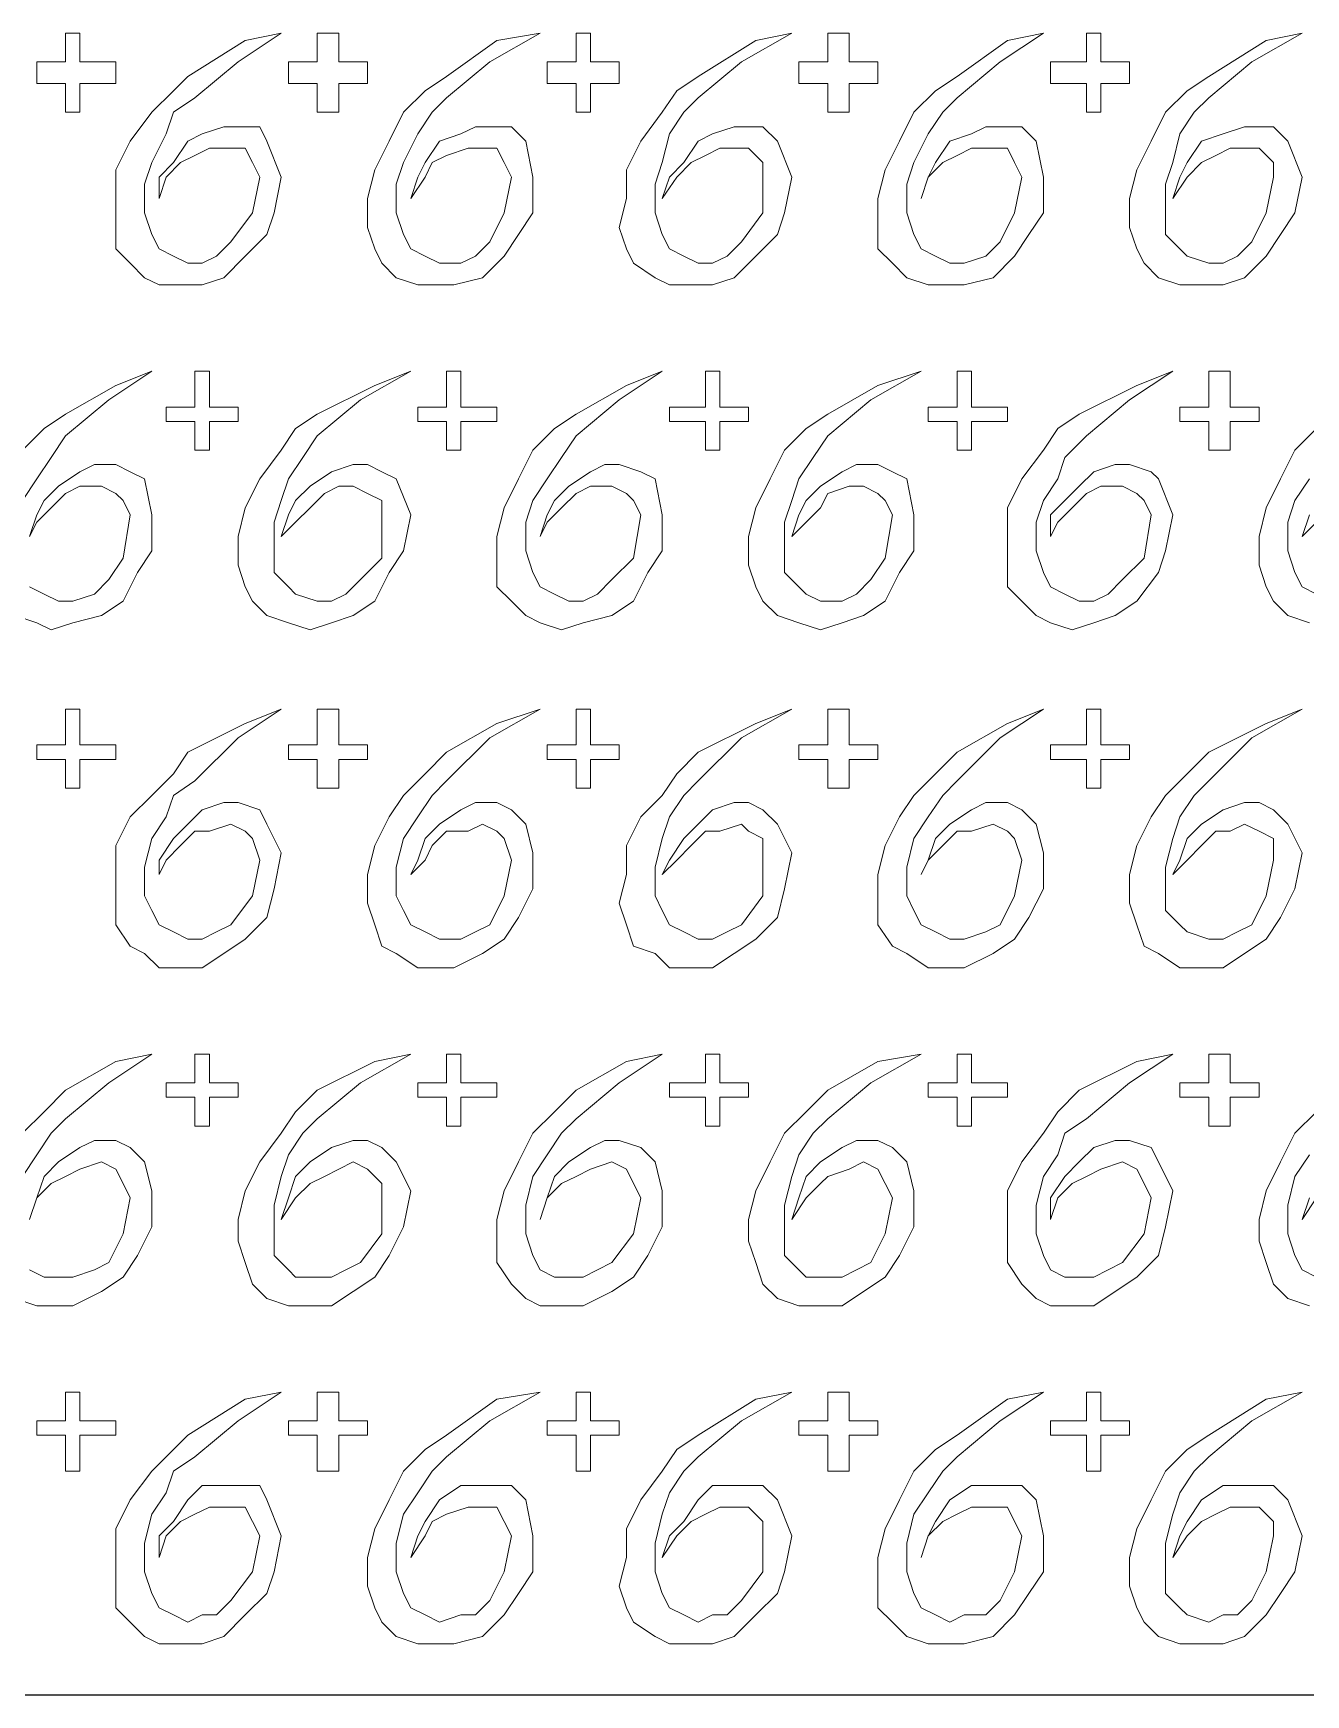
# Model space of a CAD drawing. Extents: x -66030 to 95157, y -13132 to 45879.
# Drawn here: x -7953 to -7262, y 24423 to 25325 of the extents above; entities that cross this region are included whole.
import ezdxf

# ---------------------------------------------------------------- set-up
doc = ezdxf.new("R2010")
doc.units = 0
doc.header["$LTSCALE"] = 100
doc.header["$MEASUREMENT"] = 0
doc.layers.get('0').update_dxf_attribs({"linetype": 'CONTINUOUS'})
doc.layers.add('3', color=11, linetype='CONTINUOUS')

msp = doc.modelspace()

# ---------------------------------------------------------------- linework, layer by layer
at = {"lineweight": 0}
for points in [[(-7951.19, 25309.63), (-7943.38, 25309.63), (-7935.56, 25309.63), (-7935.56, 25317.44), (-7935.56, 25325.26), (-7931.66, 25325.26), (-7927.75, 25325.26), (-7927.75, 25317.44), (-7927.75, 25309.63), (-7919.94, 25309.63), (-7908.22, 25309.63), (-7908.22, 25305.73), (-7908.22, 25297.91), (-7919.94, 25297.91), (-7927.75, 25297.91), (-7927.75, 25290.1), (-7927.75, 25282.29), (-7931.66, 25282.29), (-7935.56, 25282.29), (-7935.56, 25290.1), (-7935.56, 25297.91), (-7943.38, 25297.91), (-7951.19, 25297.91), (-7951.19, 25305.73), (-7951.19, 25309.63)], [(-7884.79, 25235.42), (-7880.88, 25247.14), (-7873.07, 25254.95), (-7865.26, 25258.85), (-7857.45, 25262.76), (-7845.73, 25262.76), (-7837.92, 25262.76), (-7834.01, 25254.95), (-7830.1, 25247.14), (-7834.01, 25227.61), (-7845.73, 25211.98), (-7853.54, 25204.17), (-7861.35, 25200.26), (-7869.16, 25200.26), (-7876.98, 25204.17), (-7884.79, 25208.08), (-7888.69, 25215.89), (-7892.6, 25227.61), (-7892.6, 25243.23), (-7888.69, 25254.95), (-7880.88, 25270.57), (-7876.98, 25282.29), (-7865.26, 25290.1), (-7841.82, 25309.63), (-7818.39, 25325.26), (-7837.92, 25321.35), (-7869.16, 25301.82), (-7876.98, 25294.01), (-7888.69, 25282.29), (-7900.41, 25266.67), (-7908.22, 25251.04), (-7908.22, 25235.42), (-7908.22, 25219.79), (-7908.22, 25208.08), (-7900.41, 25200.26), (-7892.6, 25192.45), (-7884.79, 25188.55), (-7873.07, 25188.55), (-7861.35, 25188.55), (-7849.63, 25192.45), (-7837.92, 25204.17), (-7826.2, 25215.89), (-7822.29, 25227.61), (-7818.39, 25247.14), (-7826.2, 25266.67), (-7830.1, 25274.48), (-7841.82, 25274.48), (-7849.63, 25274.48), (-7861.35, 25270.57), (-7869.16, 25266.67), (-7876.98, 25254.95), (-7884.79, 25247.14), (-7884.79, 25235.42)], [(-7814.48, 25309.63), (-7806.67, 25309.63), (-7798.86, 25309.63), (-7798.86, 25317.44), (-7798.86, 25325.26), (-7791.04, 25325.26), (-7787.14, 25325.26), (-7787.14, 25317.44), (-7787.14, 25309.63), (-7779.33, 25309.63), (-7771.51, 25309.63), (-7771.51, 25305.73), (-7771.51, 25297.91), (-7779.33, 25297.91), (-7787.14, 25297.91), (-7787.14, 25290.1), (-7787.14, 25282.29), (-7791.04, 25282.29), (-7798.86, 25282.29), (-7798.86, 25290.1), (-7798.86, 25297.91), (-7806.67, 25297.91), (-7814.48, 25297.91), (-7814.48, 25305.73), (-7814.48, 25309.63)], [(-7748.08, 25235.42), (-7740.27, 25247.14), (-7736.36, 25254.95), (-7728.55, 25258.85), (-7716.83, 25262.76), (-7709.02, 25262.76), (-7701.21, 25262.76), (-7697.3, 25254.95), (-7693.39, 25247.14), (-7697.3, 25227.61), (-7705.11, 25211.98), (-7712.92, 25204.17), (-7720.74, 25200.26), (-7732.45, 25200.26), (-7740.27, 25204.17), (-7748.08, 25208.08), (-7751.98, 25215.89), (-7755.89, 25227.61), (-7755.89, 25243.23), (-7751.98, 25254.95), (-7744.17, 25270.57), (-7736.36, 25282.29), (-7728.55, 25290.1), (-7705.11, 25309.63), (-7677.77, 25325.26), (-7701.21, 25321.35), (-7728.55, 25301.82), (-7740.27, 25294.01), (-7751.98, 25282.29), (-7759.8, 25266.67), (-7767.61, 25251.04), (-7771.51, 25235.42), (-7771.51, 25219.79), (-7767.61, 25208.08), (-7763.7, 25200.26), (-7755.89, 25192.45), (-7744.17, 25188.55), (-7736.36, 25188.55), (-7724.64, 25188.55), (-7709.02, 25192.45), (-7697.3, 25204.17), (-7689.49, 25215.89), (-7681.68, 25227.61), (-7681.68, 25247.14), (-7685.58, 25266.67), (-7693.39, 25274.48), (-7701.21, 25274.48), (-7712.92, 25274.48), (-7720.74, 25270.57), (-7732.45, 25266.67), (-7740.27, 25254.95), (-7744.17, 25247.14), (-7748.08, 25235.42)], [(-7673.86, 25309.63), (-7666.05, 25309.63), (-7658.24, 25309.63), (-7658.24, 25317.44), (-7658.24, 25325.26), (-7654.34, 25325.26), (-7650.43, 25325.26), (-7650.43, 25317.44), (-7650.43, 25309.63), (-7642.62, 25309.63), (-7634.81, 25309.63), (-7634.81, 25305.73), (-7634.81, 25297.91), (-7642.62, 25297.91), (-7650.43, 25297.91), (-7650.43, 25290.1), (-7650.43, 25282.29), (-7654.34, 25282.29), (-7658.24, 25282.29), (-7658.24, 25290.1), (-7658.24, 25297.91), (-7666.05, 25297.91), (-7673.86, 25297.91), (-7673.86, 25305.73), (-7673.86, 25309.63)], [(-7611.37, 25235.42), (-7603.56, 25247.14), (-7595.75, 25254.95), (-7587.93, 25258.85), (-7580.12, 25262.76), (-7568.4, 25262.76), (-7564.5, 25262.76), (-7556.69, 25254.95), (-7556.69, 25247.14), (-7556.69, 25227.61), (-7568.4, 25211.98), (-7576.22, 25204.17), (-7584.03, 25200.26), (-7591.84, 25200.26), (-7599.65, 25204.17), (-7607.46, 25208.08), (-7611.37, 25215.89), (-7615.28, 25227.61), (-7615.28, 25243.23), (-7611.37, 25254.95), (-7607.46, 25270.57), (-7599.65, 25282.29), (-7591.84, 25290.1), (-7568.4, 25309.63), (-7541.06, 25325.26), (-7560.59, 25321.35), (-7591.84, 25301.82), (-7603.56, 25294.01), (-7611.37, 25282.29), (-7623.09, 25266.67), (-7630.9, 25251.04), (-7630.9, 25235.42), (-7634.81, 25219.79), (-7630.9, 25208.08), (-7626.99, 25200.26), (-7615.28, 25192.45), (-7607.46, 25188.55), (-7595.75, 25188.55), (-7584.03, 25188.55), (-7572.31, 25192.45), (-7560.59, 25204.17), (-7548.87, 25215.89), (-7544.97, 25227.61), (-7541.06, 25247.14), (-7548.87, 25266.67), (-7556.69, 25274.48), (-7564.5, 25274.48), (-7572.31, 25274.48), (-7584.03, 25270.57), (-7591.84, 25266.67), (-7599.65, 25254.95), (-7607.46, 25247.14), (-7611.37, 25235.42)], [(-7537.16, 25309.63), (-7529.34, 25309.63), (-7521.53, 25309.63), (-7521.53, 25317.44), (-7521.53, 25325.26), (-7517.63, 25325.26), (-7509.81, 25325.26), (-7509.81, 25317.44), (-7509.81, 25309.63), (-7502, 25309.63), (-7494.19, 25309.63), (-7494.19, 25305.73), (-7494.19, 25297.91), (-7502, 25297.91), (-7509.81, 25297.91), (-7509.81, 25290.1), (-7509.81, 25282.29), (-7517.63, 25282.29), (-7521.53, 25282.29), (-7521.53, 25290.1), (-7521.53, 25297.91), (-7529.34, 25297.91), (-7537.16, 25297.91), (-7537.16, 25305.73), (-7537.16, 25309.63)], [(-7470.75, 25235.42), (-7466.85, 25247.14), (-7459.04, 25254.95), (-7451.22, 25258.85), (-7443.41, 25262.76), (-7431.69, 25262.76), (-7423.88, 25262.76), (-7419.98, 25254.95), (-7416.07, 25247.14), (-7419.98, 25227.61), (-7427.79, 25211.98), (-7435.6, 25204.17), (-7447.32, 25200.26), (-7455.13, 25200.26), (-7462.94, 25204.17), (-7470.75, 25208.08), (-7474.66, 25215.89), (-7478.57, 25227.61), (-7478.57, 25243.23), (-7474.66, 25254.95), (-7466.85, 25270.57), (-7459.04, 25282.29), (-7451.22, 25290.1), (-7427.79, 25309.63), (-7404.35, 25325.26), (-7423.88, 25321.35), (-7451.22, 25301.82), (-7462.94, 25294.01), (-7474.66, 25282.29), (-7482.47, 25266.67), (-7490.28, 25251.04), (-7494.19, 25235.42), (-7494.19, 25219.79), (-7494.19, 25208.08), (-7486.38, 25200.26), (-7478.57, 25192.45), (-7466.85, 25188.55), (-7459.04, 25188.55), (-7447.32, 25188.55), (-7431.69, 25192.45), (-7419.98, 25204.17), (-7412.17, 25215.89), (-7404.35, 25227.61), (-7404.35, 25247.14), (-7408.26, 25266.67), (-7416.07, 25274.48), (-7423.88, 25274.48), (-7435.6, 25274.48), (-7443.41, 25270.57), (-7455.13, 25266.67), (-7462.94, 25254.95), (-7466.85, 25247.14), (-7470.75, 25235.42)], [(-7400.45, 25309.63), (-7388.73, 25309.63), (-7380.92, 25309.63), (-7380.92, 25317.44), (-7380.92, 25325.26), (-7377.01, 25325.26), (-7373.11, 25325.26), (-7373.11, 25317.44), (-7373.11, 25309.63), (-7365.29, 25309.63), (-7357.48, 25309.63), (-7357.48, 25305.73), (-7357.48, 25297.91), (-7365.29, 25297.91), (-7373.11, 25297.91), (-7373.11, 25290.1), (-7373.11, 25282.29), (-7377.01, 25282.29), (-7380.92, 25282.29), (-7380.92, 25290.1), (-7380.92, 25297.91), (-7388.73, 25297.91), (-7400.45, 25297.91), (-7400.45, 25305.73), (-7400.45, 25309.63)], [(-7334.05, 25235.42), (-7326.23, 25247.14), (-7318.42, 25254.95), (-7310.61, 25258.85), (-7302.8, 25262.76), (-7294.99, 25262.76), (-7287.17, 25262.76), (-7279.36, 25254.95), (-7279.36, 25247.14), (-7283.27, 25227.61), (-7291.08, 25211.98), (-7298.89, 25204.17), (-7306.7, 25200.26), (-7314.52, 25200.26), (-7326.23, 25204.17), (-7330.14, 25208.08), (-7337.95, 25215.89), (-7337.95, 25227.61), (-7337.95, 25243.23), (-7334.05, 25254.95), (-7330.14, 25270.57), (-7322.33, 25282.29), (-7314.52, 25290.1), (-7291.08, 25309.63), (-7263.74, 25325.26), (-7283.27, 25321.35), (-7314.52, 25301.82), (-7326.23, 25294.01), (-7337.95, 25282.29), (-7345.76, 25266.67), (-7353.58, 25251.04), (-7357.48, 25235.42), (-7357.48, 25219.79), (-7353.58, 25208.08), (-7349.67, 25200.26), (-7341.86, 25192.45), (-7330.14, 25188.55), (-7318.42, 25188.55), (-7306.7, 25188.55), (-7294.99, 25192.45), (-7283.27, 25204.17), (-7275.46, 25215.89), (-7267.64, 25227.61), (-7263.74, 25247.14), (-7271.55, 25266.67), (-7279.36, 25274.48), (-7287.17, 25274.48), (-7294.99, 25274.48), (-7306.7, 25270.57), (-7318.42, 25266.67), (-7326.23, 25254.95), (-7330.14, 25247.14), (-7334.05, 25235.42)], [(-7880.88, 25122.15), (-7873.07, 25122.15), (-7865.26, 25122.15), (-7865.26, 25133.86), (-7865.26, 25141.68), (-7861.35, 25141.68), (-7857.45, 25141.68), (-7857.45, 25133.86), (-7857.45, 25122.15), (-7849.63, 25122.15), (-7841.82, 25122.15), (-7841.82, 25118.24), (-7841.82, 25114.33), (-7849.63, 25114.33), (-7857.45, 25114.33), (-7857.45, 25106.52), (-7857.45, 25098.71), (-7861.35, 25098.71), (-7865.26, 25098.71), (-7865.26, 25106.52), (-7865.26, 25114.33), (-7873.07, 25114.33), (-7880.88, 25114.33), (-7880.88, 25118.24), (-7880.88, 25122.15)], [(-7818.39, 25051.84), (-7810.57, 25059.65), (-7802.76, 25067.46), (-7794.95, 25075.27), (-7787.14, 25079.18), (-7779.33, 25079.18), (-7771.51, 25075.27), (-7763.7, 25071.37), (-7763.7, 25063.56), (-7763.7, 25040.12), (-7775.42, 25028.4), (-7783.23, 25020.59), (-7791.04, 25016.68), (-7798.86, 25016.68), (-7810.57, 25020.59), (-7814.48, 25024.5), (-7822.29, 25032.31), (-7822.29, 25044.03), (-7822.29, 25059.65), (-7818.39, 25071.37), (-7814.48, 25083.09), (-7806.67, 25094.8), (-7798.86, 25106.52), (-7775.42, 25126.05), (-7748.08, 25141.68), (-7767.61, 25133.86), (-7798.86, 25118.24), (-7810.57, 25110.43), (-7818.39, 25098.71), (-7830.1, 25083.09), (-7837.92, 25067.46), (-7841.82, 25051.84), (-7841.82, 25036.21), (-7837.92, 25024.5), (-7834.01, 25016.68), (-7826.2, 25008.87), (-7814.48, 25004.97), (-7802.76, 25001.06), (-7791.04, 25004.97), (-7779.33, 25008.87), (-7767.61, 25016.68), (-7759.8, 25032.31), (-7751.98, 25044.03), (-7748.08, 25063.56), (-7755.89, 25083.09), (-7763.7, 25086.99), (-7771.51, 25090.9), (-7779.33, 25090.9), (-7791.04, 25086.99), (-7802.76, 25079.18), (-7810.57, 25071.37), (-7814.48, 25063.56), (-7818.39, 25051.84)], [(-7744.17, 25122.15), (-7736.36, 25122.15), (-7728.55, 25122.15), (-7728.55, 25133.86), (-7728.55, 25141.68), (-7724.64, 25141.68), (-7720.74, 25141.68), (-7720.74, 25133.86), (-7720.74, 25122.15), (-7709.02, 25122.15), (-7701.21, 25122.15), (-7701.21, 25118.24), (-7701.21, 25114.33), (-7709.02, 25114.33), (-7720.74, 25114.33), (-7720.74, 25106.52), (-7720.74, 25098.71), (-7724.64, 25098.71), (-7728.55, 25098.71), (-7728.55, 25106.52), (-7728.55, 25114.33), (-7736.36, 25114.33), (-7744.17, 25114.33), (-7744.17, 25118.24), (-7744.17, 25122.15)], [(-7677.77, 25051.84), (-7673.86, 25059.65), (-7666.05, 25067.46), (-7658.24, 25075.27), (-7650.43, 25079.18), (-7638.71, 25079.18), (-7630.9, 25075.27), (-7626.99, 25071.37), (-7623.09, 25063.56), (-7626.99, 25040.12), (-7638.71, 25028.4), (-7646.52, 25020.59), (-7654.34, 25016.68), (-7662.15, 25016.68), (-7669.96, 25020.59), (-7677.77, 25024.5), (-7681.68, 25032.31), (-7685.58, 25044.03), (-7685.58, 25059.65), (-7681.68, 25071.37), (-7673.86, 25083.09), (-7666.05, 25094.8), (-7658.24, 25106.52), (-7634.81, 25126.05), (-7611.37, 25141.68), (-7630.9, 25133.86), (-7658.24, 25118.24), (-7669.96, 25110.43), (-7681.68, 25098.71), (-7689.49, 25083.09), (-7697.3, 25067.46), (-7701.21, 25051.84), (-7701.21, 25036.21), (-7701.21, 25024.5), (-7693.39, 25016.68), (-7685.58, 25008.87), (-7677.77, 25004.97), (-7666.05, 25001.06), (-7654.34, 25004.97), (-7638.71, 25008.87), (-7626.99, 25016.68), (-7619.18, 25032.31), (-7611.37, 25044.03), (-7611.37, 25063.56), (-7615.28, 25083.09), (-7623.09, 25086.99), (-7634.81, 25090.9), (-7642.62, 25090.9), (-7650.43, 25086.99), (-7662.15, 25079.18), (-7669.96, 25071.37), (-7673.86, 25063.56), (-7677.77, 25051.84)], [(-7607.46, 25122.15), (-7599.65, 25122.15), (-7587.93, 25122.15), (-7587.93, 25133.86), (-7587.93, 25141.68), (-7584.03, 25141.68), (-7580.12, 25141.68), (-7580.12, 25133.86), (-7580.12, 25122.15), (-7572.31, 25122.15), (-7564.5, 25122.15), (-7564.5, 25118.24), (-7564.5, 25114.33), (-7572.31, 25114.33), (-7580.12, 25114.33), (-7580.12, 25106.52), (-7580.12, 25098.71), (-7584.03, 25098.71), (-7587.93, 25098.71), (-7587.93, 25106.52), (-7587.93, 25114.33), (-7599.65, 25114.33), (-7607.46, 25114.33), (-7607.46, 25118.24), (-7607.46, 25122.15)], [(-7541.06, 25051.84), (-7533.25, 25059.65), (-7525.44, 25067.46), (-7521.53, 25075.27), (-7509.81, 25079.18), (-7502, 25079.18), (-7494.19, 25075.27), (-7490.28, 25071.37), (-7486.38, 25063.56), (-7490.28, 25040.12), (-7498.1, 25028.4), (-7505.91, 25020.59), (-7513.72, 25016.68), (-7525.44, 25016.68), (-7533.25, 25020.59), (-7537.16, 25024.5), (-7544.97, 25032.31), (-7544.97, 25044.03), (-7544.97, 25059.65), (-7541.06, 25071.37), (-7537.16, 25083.09), (-7529.34, 25094.8), (-7521.53, 25106.52), (-7498.1, 25126.05), (-7470.75, 25141.68), (-7494.19, 25133.86), (-7521.53, 25118.24), (-7533.25, 25110.43), (-7544.97, 25098.71), (-7552.78, 25083.09), (-7560.59, 25067.46), (-7564.5, 25051.84), (-7564.5, 25036.21), (-7560.59, 25024.5), (-7556.69, 25016.68), (-7548.87, 25008.87), (-7537.16, 25004.97), (-7525.44, 25001.06), (-7513.72, 25004.97), (-7502, 25008.87), (-7490.28, 25016.68), (-7482.47, 25032.31), (-7474.66, 25044.03), (-7474.66, 25063.56), (-7478.57, 25083.09), (-7486.38, 25086.99), (-7494.19, 25090.9), (-7505.91, 25090.9), (-7513.72, 25086.99), (-7525.44, 25079.18), (-7533.25, 25071.37), (-7537.16, 25063.56), (-7541.06, 25051.84)], [(-7466.85, 25122.15), (-7459.04, 25122.15), (-7451.22, 25122.15), (-7451.22, 25133.86), (-7451.22, 25141.68), (-7447.32, 25141.68), (-7443.41, 25141.68), (-7443.41, 25133.86), (-7443.41, 25122.15), (-7435.6, 25122.15), (-7423.88, 25122.15), (-7423.88, 25118.24), (-7423.88, 25114.33), (-7435.6, 25114.33), (-7443.41, 25114.33), (-7443.41, 25106.52), (-7443.41, 25098.71), (-7447.32, 25098.71), (-7451.22, 25098.71), (-7451.22, 25106.52), (-7451.22, 25114.33), (-7459.04, 25114.33), (-7466.85, 25114.33), (-7466.85, 25118.24), (-7466.85, 25122.15)], [(-7400.45, 25051.84), (-7396.54, 25059.65), (-7388.73, 25067.46), (-7380.92, 25075.27), (-7373.11, 25079.18), (-7361.39, 25079.18), (-7353.58, 25075.27), (-7349.67, 25071.37), (-7345.76, 25063.56), (-7349.67, 25040.12), (-7361.39, 25028.4), (-7369.2, 25020.59), (-7377.01, 25016.68), (-7384.82, 25016.68), (-7392.64, 25020.59), (-7400.45, 25024.5), (-7404.35, 25032.31), (-7408.26, 25044.03), (-7408.26, 25059.65), (-7404.35, 25071.37), (-7396.54, 25083.09), (-7392.64, 25094.8), (-7380.92, 25106.52), (-7357.48, 25126.05), (-7334.05, 25141.68), (-7353.58, 25133.86), (-7384.82, 25118.24), (-7396.54, 25110.43), (-7404.35, 25098.71), (-7416.07, 25083.09), (-7423.88, 25067.46), (-7423.88, 25051.84), (-7423.88, 25036.21), (-7423.88, 25024.5), (-7416.07, 25016.68), (-7408.26, 25008.87), (-7400.45, 25004.97), (-7388.73, 25001.06), (-7377.01, 25004.97), (-7365.29, 25008.87), (-7353.58, 25016.68), (-7341.86, 25032.31), (-7337.95, 25044.03), (-7334.05, 25063.56), (-7341.86, 25083.09), (-7345.76, 25086.99), (-7357.48, 25090.9), (-7365.29, 25090.9), (-7377.01, 25086.99), (-7384.82, 25079.18), (-7392.64, 25071.37), (-7400.45, 25063.56), (-7400.45, 25051.84)], [(-7330.14, 25122.15), (-7322.33, 25122.15), (-7314.52, 25122.15), (-7314.52, 25133.86), (-7314.52, 25141.68), (-7306.7, 25141.68), (-7302.8, 25141.68), (-7302.8, 25133.86), (-7302.8, 25122.15), (-7294.99, 25122.15), (-7287.17, 25122.15), (-7287.17, 25118.24), (-7287.17, 25114.33), (-7294.99, 25114.33), (-7302.8, 25114.33), (-7302.8, 25106.52), (-7302.8, 25098.71), (-7306.7, 25098.71), (-7314.52, 25098.71), (-7314.52, 25106.52), (-7314.52, 25114.33), (-7322.33, 25114.33), (-7330.14, 25114.33), (-7330.14, 25118.24), (-7330.14, 25122.15)], [(-7951.19, 24938.57), (-7943.38, 24938.57), (-7935.56, 24938.57), (-7935.56, 24946.38), (-7935.56, 24958.09), (-7931.66, 24958.09), (-7927.75, 24958.09), (-7927.75, 24946.38), (-7927.75, 24938.57), (-7919.94, 24938.57), (-7908.22, 24938.57), (-7908.22, 24934.66), (-7908.22, 24930.75), (-7919.94, 24930.75), (-7927.75, 24930.75), (-7927.75, 24922.94), (-7927.75, 24915.13), (-7931.66, 24915.13), (-7935.56, 24915.13), (-7935.56, 24922.94), (-7935.56, 24930.75), (-7943.38, 24930.75), (-7951.19, 24930.75), (-7951.19, 24934.66), (-7951.19, 24938.57)], [(-7884.79, 24868.26), (-7880.88, 24876.07), (-7873.07, 24883.88), (-7865.26, 24891.69), (-7857.45, 24891.69), (-7845.73, 24895.6), (-7837.92, 24891.69), (-7834.01, 24887.79), (-7830.1, 24876.07), (-7834.01, 24856.54), (-7845.73, 24840.92), (-7853.54, 24837.01), (-7861.35, 24833.1), (-7869.16, 24833.1), (-7876.98, 24837.01), (-7884.79, 24840.92), (-7888.69, 24848.73), (-7892.6, 24856.54), (-7892.6, 24872.16), (-7888.69, 24887.79), (-7880.88, 24899.51), (-7876.98, 24911.22), (-7865.26, 24919.04), (-7841.82, 24942.47), (-7818.39, 24958.09), (-7837.92, 24950.28), (-7869.16, 24934.66), (-7876.98, 24922.94), (-7888.69, 24911.22), (-7900.41, 24899.51), (-7908.22, 24883.88), (-7908.22, 24868.26), (-7908.22, 24852.63), (-7908.22, 24840.92), (-7900.41, 24829.2), (-7892.6, 24825.29), (-7884.79, 24817.48), (-7873.07, 24817.48), (-7861.35, 24817.48), (-7849.63, 24825.29), (-7837.92, 24833.1), (-7826.2, 24844.82), (-7822.29, 24860.45), (-7818.39, 24879.98), (-7826.2, 24895.6), (-7830.1, 24903.41), (-7841.82, 24907.32), (-7849.63, 24907.32), (-7861.35, 24903.41), (-7869.16, 24895.6), (-7876.98, 24887.79), (-7884.79, 24876.07), (-7884.79, 24868.26)], [(-7814.48, 24938.57), (-7806.67, 24938.57), (-7798.86, 24938.57), (-7798.86, 24946.38), (-7798.86, 24958.09), (-7791.04, 24958.09), (-7787.14, 24958.09), (-7787.14, 24946.38), (-7787.14, 24938.57), (-7779.33, 24938.57), (-7771.51, 24938.57), (-7771.51, 24934.66), (-7771.51, 24930.75), (-7779.33, 24930.75), (-7787.14, 24930.75), (-7787.14, 24922.94), (-7787.14, 24915.13), (-7791.04, 24915.13), (-7798.86, 24915.13), (-7798.86, 24922.94), (-7798.86, 24930.75), (-7806.67, 24930.75), (-7814.48, 24930.75), (-7814.48, 24934.66), (-7814.48, 24938.57)], [(-7748.08, 24868.26), (-7740.27, 24876.07), (-7736.36, 24883.88), (-7728.55, 24891.69), (-7716.83, 24891.69), (-7709.02, 24895.6), (-7701.21, 24891.69), (-7697.3, 24887.79), (-7693.39, 24876.07), (-7697.3, 24856.54), (-7705.11, 24840.92), (-7712.92, 24837.01), (-7720.74, 24833.1), (-7732.45, 24833.1), (-7740.27, 24837.01), (-7748.08, 24840.92), (-7751.98, 24848.73), (-7755.89, 24856.54), (-7755.89, 24872.16), (-7751.98, 24887.79), (-7744.17, 24899.51), (-7736.36, 24911.22), (-7728.55, 24919.04), (-7705.11, 24942.47), (-7677.77, 24958.09), (-7701.21, 24950.28), (-7728.55, 24934.66), (-7740.27, 24922.94), (-7751.98, 24911.22), (-7759.8, 24899.51), (-7767.61, 24883.88), (-7771.51, 24868.26), (-7771.51, 24852.63), (-7767.61, 24840.92), (-7763.7, 24829.2), (-7755.89, 24825.29), (-7744.17, 24817.48), (-7736.36, 24817.48), (-7724.64, 24817.48), (-7709.02, 24825.29), (-7697.3, 24833.1), (-7689.49, 24844.82), (-7681.68, 24860.45), (-7681.68, 24879.98), (-7685.58, 24895.6), (-7693.39, 24903.41), (-7701.21, 24907.32), (-7712.92, 24907.32), (-7720.74, 24903.41), (-7732.45, 24895.6), (-7740.27, 24887.79), (-7744.17, 24876.07), (-7748.08, 24868.26)], [(-7673.86, 24938.57), (-7666.05, 24938.57), (-7658.24, 24938.57), (-7658.24, 24946.38), (-7658.24, 24958.09), (-7654.34, 24958.09), (-7650.43, 24958.09), (-7650.43, 24946.38), (-7650.43, 24938.57), (-7642.62, 24938.57), (-7634.81, 24938.57), (-7634.81, 24934.66), (-7634.81, 24930.75), (-7642.62, 24930.75), (-7650.43, 24930.75), (-7650.43, 24922.94), (-7650.43, 24915.13), (-7654.34, 24915.13), (-7658.24, 24915.13), (-7658.24, 24922.94), (-7658.24, 24930.75), (-7666.05, 24930.75), (-7673.86, 24930.75), (-7673.86, 24934.66), (-7673.86, 24938.57)], [(-7611.37, 24868.26), (-7603.56, 24876.07), (-7595.75, 24883.88), (-7587.93, 24891.69), (-7580.12, 24891.69), (-7568.4, 24895.6), (-7564.5, 24891.69), (-7556.69, 24887.79), (-7556.69, 24876.07), (-7556.69, 24856.54), (-7568.4, 24840.92), (-7576.22, 24837.01), (-7584.03, 24833.1), (-7591.84, 24833.1), (-7599.65, 24837.01), (-7607.46, 24840.92), (-7611.37, 24848.73), (-7615.28, 24856.54), (-7615.28, 24872.16), (-7611.37, 24887.79), (-7607.46, 24899.51), (-7599.65, 24911.22), (-7591.84, 24919.04), (-7568.4, 24942.47), (-7541.06, 24958.09), (-7560.59, 24950.28), (-7591.84, 24934.66), (-7603.56, 24922.94), (-7611.37, 24911.22), (-7623.09, 24899.51), (-7630.9, 24883.88), (-7630.9, 24868.26), (-7634.81, 24852.63), (-7630.9, 24840.92), (-7626.99, 24829.2), (-7615.28, 24825.29), (-7607.46, 24817.48), (-7595.75, 24817.48), (-7584.03, 24817.48), (-7572.31, 24825.29), (-7560.59, 24833.1), (-7548.87, 24844.82), (-7544.97, 24860.45), (-7541.06, 24879.98), (-7548.87, 24895.6), (-7556.69, 24903.41), (-7564.5, 24907.32), (-7572.31, 24907.32), (-7584.03, 24903.41), (-7591.84, 24895.6), (-7599.65, 24887.79), (-7607.46, 24876.07), (-7611.37, 24868.26)], [(-7537.16, 24938.57), (-7529.34, 24938.57), (-7521.53, 24938.57), (-7521.53, 24946.38), (-7521.53, 24958.09), (-7517.63, 24958.09), (-7509.81, 24958.09), (-7509.81, 24946.38), (-7509.81, 24938.57), (-7502, 24938.57), (-7494.19, 24938.57), (-7494.19, 24934.66), (-7494.19, 24930.75), (-7502, 24930.75), (-7509.81, 24930.75), (-7509.81, 24922.94), (-7509.81, 24915.13), (-7517.63, 24915.13), (-7521.53, 24915.13), (-7521.53, 24922.94), (-7521.53, 24930.75), (-7529.34, 24930.75), (-7537.16, 24930.75), (-7537.16, 24934.66), (-7537.16, 24938.57)], [(-7470.75, 24868.26), (-7466.85, 24876.07), (-7459.04, 24883.88), (-7451.22, 24891.69), (-7443.41, 24891.69), (-7431.69, 24895.6), (-7423.88, 24891.69), (-7419.98, 24887.79), (-7416.07, 24876.07), (-7419.98, 24856.54), (-7427.79, 24840.92), (-7435.6, 24837.01), (-7447.32, 24833.1), (-7455.13, 24833.1), (-7462.94, 24837.01), (-7470.75, 24840.92), (-7474.66, 24848.73), (-7478.57, 24856.54), (-7478.57, 24872.16), (-7474.66, 24887.79), (-7466.85, 24899.51), (-7459.04, 24911.22), (-7451.22, 24919.04), (-7427.79, 24942.47), (-7404.35, 24958.09), (-7423.88, 24950.28), (-7451.22, 24934.66), (-7462.94, 24922.94), (-7474.66, 24911.22), (-7482.47, 24899.51), (-7490.28, 24883.88), (-7494.19, 24868.26), (-7494.19, 24852.63), (-7494.19, 24840.92), (-7486.38, 24829.2), (-7478.57, 24825.29), (-7466.85, 24817.48), (-7459.04, 24817.48), (-7447.32, 24817.48), (-7431.69, 24825.29), (-7419.98, 24833.1), (-7412.17, 24844.82), (-7404.35, 24860.45), (-7404.35, 24879.98), (-7408.26, 24895.6), (-7416.07, 24903.41), (-7423.88, 24907.32), (-7435.6, 24907.32), (-7443.41, 24903.41), (-7455.13, 24895.6), (-7462.94, 24887.79), (-7466.85, 24876.07), (-7470.75, 24868.26)], [(-7400.45, 24938.57), (-7388.73, 24938.57), (-7380.92, 24938.57), (-7380.92, 24946.38), (-7380.92, 24958.09), (-7377.01, 24958.09), (-7373.11, 24958.09), (-7373.11, 24946.38), (-7373.11, 24938.57), (-7365.29, 24938.57), (-7357.48, 24938.57), (-7357.48, 24934.66), (-7357.48, 24930.75), (-7365.29, 24930.75), (-7373.11, 24930.75), (-7373.11, 24922.94), (-7373.11, 24915.13), (-7377.01, 24915.13), (-7380.92, 24915.13), (-7380.92, 24922.94), (-7380.92, 24930.75), (-7388.73, 24930.75), (-7400.45, 24930.75), (-7400.45, 24934.66), (-7400.45, 24938.57)], [(-7334.05, 24868.26), (-7326.23, 24876.07), (-7318.42, 24883.88), (-7310.61, 24891.69), (-7302.8, 24891.69), (-7294.99, 24895.6), (-7287.17, 24891.69), (-7279.36, 24887.79), (-7279.36, 24876.07), (-7283.27, 24856.54), (-7291.08, 24840.92), (-7298.89, 24837.01), (-7306.7, 24833.1), (-7314.52, 24833.1), (-7326.23, 24837.01), (-7330.14, 24840.92), (-7337.95, 24848.73), (-7337.95, 24856.54), (-7337.95, 24872.16), (-7334.05, 24887.79), (-7330.14, 24899.51), (-7322.33, 24911.22), (-7314.52, 24919.04), (-7291.08, 24942.47), (-7263.74, 24958.09), (-7283.27, 24950.28), (-7314.52, 24934.66), (-7326.23, 24922.94), (-7337.95, 24911.22), (-7345.76, 24899.51), (-7353.58, 24883.88), (-7357.48, 24868.26), (-7357.48, 24852.63), (-7353.58, 24840.92), (-7349.67, 24829.2), (-7341.86, 24825.29), (-7330.14, 24817.48), (-7318.42, 24817.48), (-7306.7, 24817.48), (-7294.99, 24825.29), (-7283.27, 24833.1), (-7275.46, 24844.82), (-7267.64, 24860.45), (-7263.74, 24879.98), (-7271.55, 24895.6), (-7279.36, 24903.41), (-7287.17, 24907.32), (-7294.99, 24907.32), (-7306.7, 24903.41), (-7318.42, 24895.6), (-7326.23, 24887.79), (-7330.14, 24876.07), (-7334.05, 24868.26)], [(-7880.88, 24754.98), (-7873.07, 24754.98), (-7865.26, 24754.98), (-7865.26, 24762.8), (-7865.26, 24770.61), (-7861.35, 24770.61), (-7857.45, 24770.61), (-7857.45, 24762.8), (-7857.45, 24754.98), (-7849.63, 24754.98), (-7841.82, 24754.98), (-7841.82, 24751.08), (-7841.82, 24747.17), (-7849.63, 24747.17), (-7857.45, 24747.17), (-7857.45, 24739.36), (-7857.45, 24731.55), (-7861.35, 24731.55), (-7865.26, 24731.55), (-7865.26, 24739.36), (-7865.26, 24747.17), (-7873.07, 24747.17), (-7880.88, 24747.17), (-7880.88, 24751.08), (-7880.88, 24754.98)], [(-7818.39, 24680.77), (-7810.57, 24692.49), (-7802.76, 24700.3), (-7794.95, 24704.21), (-7787.14, 24708.11), (-7779.33, 24712.02), (-7771.51, 24708.11), (-7763.7, 24700.3), (-7763.7, 24692.49), (-7763.7, 24672.96), (-7775.42, 24657.34), (-7783.23, 24653.43), (-7791.04, 24649.52), (-7798.86, 24649.52), (-7810.57, 24649.52), (-7814.48, 24653.43), (-7822.29, 24661.24), (-7822.29, 24672.96), (-7822.29, 24688.58), (-7818.39, 24704.21), (-7814.48, 24715.92), (-7806.67, 24727.64), (-7798.86, 24735.45), (-7775.42, 24754.98), (-7748.08, 24770.61), (-7767.61, 24766.7), (-7798.86, 24751.08), (-7810.57, 24739.36), (-7818.39, 24727.64), (-7830.1, 24712.02), (-7837.92, 24696.4), (-7841.82, 24680.77), (-7841.82, 24669.05), (-7837.92, 24657.34), (-7834.01, 24645.62), (-7826.2, 24637.81), (-7814.48, 24633.9), (-7802.76, 24633.9), (-7791.04, 24633.9), (-7779.33, 24641.71), (-7767.61, 24649.52), (-7759.8, 24661.24), (-7751.98, 24676.87), (-7748.08, 24696.4), (-7755.89, 24712.02), (-7763.7, 24719.83), (-7771.51, 24723.74), (-7779.33, 24723.74), (-7791.04, 24719.83), (-7802.76, 24712.02), (-7810.57, 24704.21), (-7814.48, 24692.49), (-7818.39, 24680.77)], [(-7744.17, 24754.98), (-7736.36, 24754.98), (-7728.55, 24754.98), (-7728.55, 24762.8), (-7728.55, 24770.61), (-7724.64, 24770.61), (-7720.74, 24770.61), (-7720.74, 24762.8), (-7720.74, 24754.98), (-7709.02, 24754.98), (-7701.21, 24754.98), (-7701.21, 24751.08), (-7701.21, 24747.17), (-7709.02, 24747.17), (-7720.74, 24747.17), (-7720.74, 24739.36), (-7720.74, 24731.55), (-7724.64, 24731.55), (-7728.55, 24731.55), (-7728.55, 24739.36), (-7728.55, 24747.17), (-7736.36, 24747.17), (-7744.17, 24747.17), (-7744.17, 24751.08), (-7744.17, 24754.98)], [(-7677.77, 24680.77), (-7673.86, 24692.49), (-7666.05, 24700.3), (-7658.24, 24704.21), (-7650.43, 24708.11), (-7638.71, 24712.02), (-7630.9, 24708.11), (-7626.99, 24700.3), (-7623.09, 24692.49), (-7626.99, 24672.96), (-7638.71, 24657.34), (-7646.52, 24653.43), (-7654.34, 24649.52), (-7662.15, 24649.52), (-7669.96, 24649.52), (-7677.77, 24653.43), (-7681.68, 24661.24), (-7685.58, 24672.96), (-7685.58, 24688.58), (-7681.68, 24704.21), (-7673.86, 24715.92), (-7666.05, 24727.64), (-7658.24, 24735.45), (-7634.81, 24754.98), (-7611.37, 24770.61), (-7630.9, 24766.7), (-7658.24, 24751.08), (-7669.96, 24739.36), (-7681.68, 24727.64), (-7689.49, 24712.02), (-7697.3, 24696.4), (-7701.21, 24680.77), (-7701.21, 24669.05), (-7701.21, 24657.34), (-7693.39, 24645.62), (-7685.58, 24637.81), (-7677.77, 24633.9), (-7666.05, 24633.9), (-7654.34, 24633.9), (-7638.71, 24641.71), (-7626.99, 24649.52), (-7619.18, 24661.24), (-7611.37, 24676.87), (-7611.37, 24696.4), (-7615.28, 24712.02), (-7623.09, 24719.83), (-7634.81, 24723.74), (-7642.62, 24723.74), (-7650.43, 24719.83), (-7662.15, 24712.02), (-7669.96, 24704.21), (-7673.86, 24692.49), (-7677.77, 24680.77)], [(-7607.46, 24754.98), (-7599.65, 24754.98), (-7587.93, 24754.98), (-7587.93, 24762.8), (-7587.93, 24770.61), (-7584.03, 24770.61), (-7580.12, 24770.61), (-7580.12, 24762.8), (-7580.12, 24754.98), (-7572.31, 24754.98), (-7564.5, 24754.98), (-7564.5, 24751.08), (-7564.5, 24747.17), (-7572.31, 24747.17), (-7580.12, 24747.17), (-7580.12, 24739.36), (-7580.12, 24731.55), (-7584.03, 24731.55), (-7587.93, 24731.55), (-7587.93, 24739.36), (-7587.93, 24747.17), (-7599.65, 24747.17), (-7607.46, 24747.17), (-7607.46, 24751.08), (-7607.46, 24754.98)], [(-7541.06, 24680.77), (-7533.25, 24692.49), (-7525.44, 24700.3), (-7521.53, 24704.21), (-7509.81, 24708.11), (-7502, 24712.02), (-7494.19, 24708.11), (-7490.28, 24700.3), (-7486.38, 24692.49), (-7490.28, 24672.96), (-7498.1, 24657.34), (-7505.91, 24653.43), (-7513.72, 24649.52), (-7525.44, 24649.52), (-7533.25, 24649.52), (-7537.16, 24653.43), (-7544.97, 24661.24), (-7544.97, 24672.96), (-7544.97, 24688.58), (-7541.06, 24704.21), (-7537.16, 24715.92), (-7529.34, 24727.64), (-7521.53, 24735.45), (-7498.1, 24754.98), (-7470.75, 24770.61), (-7494.19, 24766.7), (-7521.53, 24751.08), (-7533.25, 24739.36), (-7544.97, 24727.64), (-7552.78, 24712.02), (-7560.59, 24696.4), (-7564.5, 24680.77), (-7564.5, 24669.05), (-7560.59, 24657.34), (-7556.69, 24645.62), (-7548.87, 24637.81), (-7537.16, 24633.9), (-7525.44, 24633.9), (-7513.72, 24633.9), (-7502, 24641.71), (-7490.28, 24649.52), (-7482.47, 24661.24), (-7474.66, 24676.87), (-7474.66, 24696.4), (-7478.57, 24712.02), (-7486.38, 24719.83), (-7494.19, 24723.74), (-7505.91, 24723.74), (-7513.72, 24719.83), (-7525.44, 24712.02), (-7533.25, 24704.21), (-7537.16, 24692.49), (-7541.06, 24680.77)], [(-7466.85, 24754.98), (-7459.04, 24754.98), (-7451.22, 24754.98), (-7451.22, 24762.8), (-7451.22, 24770.61), (-7447.32, 24770.61), (-7443.41, 24770.61), (-7443.41, 24762.8), (-7443.41, 24754.98), (-7435.6, 24754.98), (-7423.88, 24754.98), (-7423.88, 24751.08), (-7423.88, 24747.17), (-7435.6, 24747.17), (-7443.41, 24747.17), (-7443.41, 24739.36), (-7443.41, 24731.55), (-7447.32, 24731.55), (-7451.22, 24731.55), (-7451.22, 24739.36), (-7451.22, 24747.17), (-7459.04, 24747.17), (-7466.85, 24747.17), (-7466.85, 24751.08), (-7466.85, 24754.98)], [(-7400.45, 24680.77), (-7396.54, 24692.49), (-7388.73, 24700.3), (-7380.92, 24704.21), (-7373.11, 24708.11), (-7361.39, 24712.02), (-7353.58, 24708.11), (-7349.67, 24700.3), (-7345.76, 24692.49), (-7349.67, 24672.96), (-7361.39, 24657.34), (-7369.2, 24653.43), (-7377.01, 24649.52), (-7384.82, 24649.52), (-7392.64, 24649.52), (-7400.45, 24653.43), (-7404.35, 24661.24), (-7408.26, 24672.96), (-7408.26, 24688.58), (-7404.35, 24704.21), (-7396.54, 24715.92), (-7392.64, 24727.64), (-7380.92, 24735.45), (-7357.48, 24754.98), (-7334.05, 24770.61), (-7353.58, 24766.7), (-7384.82, 24751.08), (-7396.54, 24739.36), (-7404.35, 24727.64), (-7416.07, 24712.02), (-7423.88, 24696.4), (-7423.88, 24680.77), (-7423.88, 24669.05), (-7423.88, 24657.34), (-7416.07, 24645.62), (-7408.26, 24637.81), (-7400.45, 24633.9), (-7388.73, 24633.9), (-7377.01, 24633.9), (-7365.29, 24641.71), (-7353.58, 24649.52), (-7341.86, 24661.24), (-7337.95, 24676.87), (-7334.05, 24696.4), (-7341.86, 24712.02), (-7345.76, 24719.83), (-7357.48, 24723.74), (-7365.29, 24723.74), (-7377.01, 24719.83), (-7384.82, 24712.02), (-7392.64, 24704.21), (-7400.45, 24692.49), (-7400.45, 24680.77)], [(-7330.14, 24754.98), (-7322.33, 24754.98), (-7314.52, 24754.98), (-7314.52, 24762.8), (-7314.52, 24770.61), (-7306.7, 24770.61), (-7302.8, 24770.61), (-7302.8, 24762.8), (-7302.8, 24754.98), (-7294.99, 24754.98), (-7287.17, 24754.98), (-7287.17, 24751.08), (-7287.17, 24747.17), (-7294.99, 24747.17), (-7302.8, 24747.17), (-7302.8, 24739.36), (-7302.8, 24731.55), (-7306.7, 24731.55), (-7314.52, 24731.55), (-7314.52, 24739.36), (-7314.52, 24747.17), (-7322.33, 24747.17), (-7330.14, 24747.17), (-7330.14, 24751.08), (-7330.14, 24754.98)], [(-7951.19, 24571.4), (-7943.38, 24571.4), (-7935.56, 24571.4), (-7935.56, 24579.22), (-7935.56, 24587.03), (-7931.66, 24587.03), (-7927.75, 24587.03), (-7927.75, 24579.22), (-7927.75, 24571.4), (-7919.94, 24571.4), (-7908.22, 24571.4), (-7908.22, 24567.5), (-7908.22, 24563.59), (-7919.94, 24563.59), (-7927.75, 24563.59), (-7927.75, 24551.87), (-7927.75, 24544.06), (-7931.66, 24544.06), (-7935.56, 24544.06), (-7935.56, 24551.87), (-7935.56, 24563.59), (-7943.38, 24563.59), (-7951.19, 24563.59), (-7951.19, 24567.5), (-7951.19, 24571.4)], [(-7884.79, 24497.19), (-7880.88, 24508.91), (-7873.07, 24516.72), (-7865.26, 24520.63), (-7857.45, 24524.53), (-7845.73, 24524.53), (-7837.92, 24524.53), (-7834.01, 24516.72), (-7830.1, 24508.91), (-7834.01, 24489.38), (-7845.73, 24473.75), (-7853.54, 24465.94), (-7861.35, 24465.94), (-7869.16, 24462.04), (-7876.98, 24465.94), (-7884.79, 24469.85), (-7888.69, 24477.66), (-7892.6, 24489.38), (-7892.6, 24505), (-7888.69, 24520.63), (-7880.88, 24532.34), (-7876.98, 24544.06), (-7865.26, 24551.87), (-7841.82, 24571.4), (-7818.39, 24587.03), (-7837.92, 24583.12), (-7869.16, 24563.59), (-7876.98, 24555.78), (-7888.69, 24544.06), (-7900.41, 24528.44), (-7908.22, 24512.81), (-7908.22, 24497.19), (-7908.22, 24481.57), (-7908.22, 24469.85), (-7900.41, 24462.04), (-7892.6, 24454.23), (-7884.79, 24450.32), (-7873.07, 24450.32), (-7861.35, 24450.32), (-7849.63, 24454.23), (-7837.92, 24465.94), (-7826.2, 24477.66), (-7822.29, 24489.38), (-7818.39, 24508.91), (-7826.2, 24528.44), (-7830.1, 24536.25), (-7841.82, 24536.25), (-7849.63, 24536.25), (-7861.35, 24536.25), (-7869.16, 24528.44), (-7876.98, 24516.72), (-7884.79, 24508.91), (-7884.79, 24497.19)], [(-7814.48, 24571.4), (-7806.67, 24571.4), (-7798.86, 24571.4), (-7798.86, 24579.22), (-7798.86, 24587.03), (-7791.04, 24587.03), (-7787.14, 24587.03), (-7787.14, 24579.22), (-7787.14, 24571.4), (-7779.33, 24571.4), (-7771.51, 24571.4), (-7771.51, 24567.5), (-7771.51, 24563.59), (-7779.33, 24563.59), (-7787.14, 24563.59), (-7787.14, 24551.87), (-7787.14, 24544.06), (-7791.04, 24544.06), (-7798.86, 24544.06), (-7798.86, 24551.87), (-7798.86, 24563.59), (-7806.67, 24563.59), (-7814.48, 24563.59), (-7814.48, 24567.5), (-7814.48, 24571.4)], [(-7748.08, 24497.19), (-7740.27, 24508.91), (-7736.36, 24516.72), (-7728.55, 24520.63), (-7716.83, 24524.53), (-7709.02, 24524.53), (-7701.21, 24524.53), (-7697.3, 24516.72), (-7693.39, 24508.91), (-7697.3, 24489.38), (-7705.11, 24473.75), (-7712.92, 24465.94), (-7720.74, 24465.94), (-7732.45, 24462.04), (-7740.27, 24465.94), (-7748.08, 24469.85), (-7751.98, 24477.66), (-7755.89, 24489.38), (-7755.89, 24505), (-7751.98, 24520.63), (-7744.17, 24532.34), (-7736.36, 24544.06), (-7728.55, 24551.87), (-7705.11, 24571.4), (-7677.77, 24587.03), (-7701.21, 24583.12), (-7728.55, 24563.59), (-7740.27, 24555.78), (-7751.98, 24544.06), (-7759.8, 24528.44), (-7767.61, 24512.81), (-7771.51, 24497.19), (-7771.51, 24481.57), (-7767.61, 24469.85), (-7763.7, 24462.04), (-7755.89, 24454.23), (-7744.17, 24450.32), (-7736.36, 24450.32), (-7724.64, 24450.32), (-7709.02, 24454.23), (-7697.3, 24465.94), (-7689.49, 24477.66), (-7681.68, 24489.38), (-7681.68, 24508.91), (-7685.58, 24528.44), (-7693.39, 24536.25), (-7701.21, 24536.25), (-7712.92, 24536.25), (-7720.74, 24536.25), (-7732.45, 24528.44), (-7740.27, 24516.72), (-7744.17, 24508.91), (-7748.08, 24497.19)], [(-7673.86, 24571.4), (-7666.05, 24571.4), (-7658.24, 24571.4), (-7658.24, 24579.22), (-7658.24, 24587.03), (-7654.34, 24587.03), (-7650.43, 24587.03), (-7650.43, 24579.22), (-7650.43, 24571.4), (-7642.62, 24571.4), (-7634.81, 24571.4), (-7634.81, 24567.5), (-7634.81, 24563.59), (-7642.62, 24563.59), (-7650.43, 24563.59), (-7650.43, 24551.87), (-7650.43, 24544.06), (-7654.34, 24544.06), (-7658.24, 24544.06), (-7658.24, 24551.87), (-7658.24, 24563.59), (-7666.05, 24563.59), (-7673.86, 24563.59), (-7673.86, 24567.5), (-7673.86, 24571.4)], [(-7611.37, 24497.19), (-7603.56, 24508.91), (-7595.75, 24516.72), (-7587.93, 24520.63), (-7580.12, 24524.53), (-7568.4, 24524.53), (-7564.5, 24524.53), (-7556.69, 24516.72), (-7556.69, 24508.91), (-7556.69, 24489.38), (-7568.4, 24473.75), (-7576.22, 24465.94), (-7584.03, 24465.94), (-7591.84, 24462.04), (-7599.65, 24465.94), (-7607.46, 24469.85), (-7611.37, 24477.66), (-7615.28, 24489.38), (-7615.28, 24505), (-7611.37, 24520.63), (-7607.46, 24532.34), (-7599.65, 24544.06), (-7591.84, 24551.87), (-7568.4, 24571.4), (-7541.06, 24587.03), (-7560.59, 24583.12), (-7591.84, 24563.59), (-7603.56, 24555.78), (-7611.37, 24544.06), (-7623.09, 24528.44), (-7630.9, 24512.81), (-7630.9, 24497.19), (-7634.81, 24481.57), (-7630.9, 24469.85), (-7626.99, 24462.04), (-7615.28, 24454.23), (-7607.46, 24450.32), (-7595.75, 24450.32), (-7584.03, 24450.32), (-7572.31, 24454.23), (-7560.59, 24465.94), (-7548.87, 24477.66), (-7544.97, 24489.38), (-7541.06, 24508.91), (-7548.87, 24528.44), (-7556.69, 24536.25), (-7564.5, 24536.25), (-7572.31, 24536.25), (-7584.03, 24536.25), (-7591.84, 24528.44), (-7599.65, 24516.72), (-7607.46, 24508.91), (-7611.37, 24497.19)], [(-7537.16, 24571.4), (-7529.34, 24571.4), (-7521.53, 24571.4), (-7521.53, 24579.22), (-7521.53, 24587.03), (-7517.63, 24587.03), (-7509.81, 24587.03), (-7509.81, 24579.22), (-7509.81, 24571.4), (-7502, 24571.4), (-7494.19, 24571.4), (-7494.19, 24567.5), (-7494.19, 24563.59), (-7502, 24563.59), (-7509.81, 24563.59), (-7509.81, 24551.87), (-7509.81, 24544.06), (-7517.63, 24544.06), (-7521.53, 24544.06), (-7521.53, 24551.87), (-7521.53, 24563.59), (-7529.34, 24563.59), (-7537.16, 24563.59), (-7537.16, 24567.5), (-7537.16, 24571.4)], [(-7470.75, 24497.19), (-7466.85, 24508.91), (-7459.04, 24516.72), (-7451.22, 24520.63), (-7443.41, 24524.53), (-7431.69, 24524.53), (-7423.88, 24524.53), (-7419.98, 24516.72), (-7416.07, 24508.91), (-7419.98, 24489.38), (-7427.79, 24473.75), (-7435.6, 24465.94), (-7447.32, 24465.94), (-7455.13, 24462.04), (-7462.94, 24465.94), (-7470.75, 24469.85), (-7474.66, 24477.66), (-7478.57, 24489.38), (-7478.57, 24505), (-7474.66, 24520.63), (-7466.85, 24532.34), (-7459.04, 24544.06), (-7451.22, 24551.87), (-7427.79, 24571.4), (-7404.35, 24587.03), (-7423.88, 24583.12), (-7451.22, 24563.59), (-7462.94, 24555.78), (-7474.66, 24544.06), (-7482.47, 24528.44), (-7490.28, 24512.81), (-7494.19, 24497.19), (-7494.19, 24481.57), (-7494.19, 24469.85), (-7486.38, 24462.04), (-7478.57, 24454.23), (-7466.85, 24450.32), (-7459.04, 24450.32), (-7447.32, 24450.32), (-7431.69, 24454.23), (-7419.98, 24465.94), (-7412.17, 24477.66), (-7404.35, 24489.38), (-7404.35, 24508.91), (-7408.26, 24528.44), (-7416.07, 24536.25), (-7423.88, 24536.25), (-7435.6, 24536.25), (-7443.41, 24536.25), (-7455.13, 24528.44), (-7462.94, 24516.72), (-7466.85, 24508.91), (-7470.75, 24497.19)], [(-7400.45, 24571.4), (-7388.73, 24571.4), (-7380.92, 24571.4), (-7380.92, 24579.22), (-7380.92, 24587.03), (-7377.01, 24587.03), (-7373.11, 24587.03), (-7373.11, 24579.22), (-7373.11, 24571.4), (-7365.29, 24571.4), (-7357.48, 24571.4), (-7357.48, 24567.5), (-7357.48, 24563.59), (-7365.29, 24563.59), (-7373.11, 24563.59), (-7373.11, 24551.87), (-7373.11, 24544.06), (-7377.01, 24544.06), (-7380.92, 24544.06), (-7380.92, 24551.87), (-7380.92, 24563.59), (-7388.73, 24563.59), (-7400.45, 24563.59), (-7400.45, 24567.5), (-7400.45, 24571.4)], [(-7334.05, 24497.19), (-7326.23, 24508.91), (-7318.42, 24516.72), (-7310.61, 24520.63), (-7302.8, 24524.53), (-7294.99, 24524.53), (-7287.17, 24524.53), (-7279.36, 24516.72), (-7279.36, 24508.91), (-7283.27, 24489.38), (-7291.08, 24473.75), (-7298.89, 24465.94), (-7306.7, 24465.94), (-7314.52, 24462.04), (-7326.23, 24465.94), (-7330.14, 24469.85), (-7337.95, 24477.66), (-7337.95, 24489.38), (-7337.95, 24505), (-7334.05, 24520.63), (-7330.14, 24532.34), (-7322.33, 24544.06), (-7314.52, 24551.87), (-7291.08, 24571.4), (-7263.74, 24587.03), (-7283.27, 24583.12), (-7314.52, 24563.59), (-7326.23, 24555.78), (-7337.95, 24544.06), (-7345.76, 24528.44), (-7353.58, 24512.81), (-7357.48, 24497.19), (-7357.48, 24481.57), (-7353.58, 24469.85), (-7349.67, 24462.04), (-7341.86, 24454.23), (-7330.14, 24450.32), (-7318.42, 24450.32), (-7306.7, 24450.32), (-7294.99, 24454.23), (-7283.27, 24465.94), (-7275.46, 24477.66), (-7267.64, 24489.38), (-7263.74, 24508.91), (-7271.55, 24528.44), (-7279.36, 24536.25), (-7287.17, 24536.25), (-7294.99, 24536.25), (-7306.7, 24536.25), (-7318.42, 24528.44), (-7326.23, 24516.72), (-7330.14, 24508.91), (-7334.05, 24497.19)]]:
    msp.add_lwpolyline(points, close=True, dxfattribs=at)
for points in [[(-7959, 25071.37), (-7951.19, 25083.09), (-7943.38, 25094.8), (-7935.56, 25106.52), (-7912.13, 25126.05), (-7888.69, 25141.68), (-7908.22, 25133.86), (-7935.56, 25118.24), (-7947.28, 25110.43), (-7959, 25098.71)], [(-7255.93, 25110.43), (-7267.64, 25098.71), (-7275.46, 25083.09), (-7283.27, 25067.46), (-7287.17, 25051.84), (-7287.17, 25036.21), (-7283.27, 25024.5), (-7279.36, 25016.68), (-7271.55, 25008.87), (-7259.83, 25004.97)], [(-7962.91, 25008.87), (-7951.19, 25004.97), (-7943.38, 25001.06), (-7931.66, 25004.97), (-7916.03, 25008.87), (-7904.32, 25016.68), (-7896.51, 25032.31), (-7888.69, 25044.03), (-7888.69, 25063.56), (-7892.6, 25083.09), (-7900.41, 25086.99), (-7908.22, 25090.9), (-7919.94, 25090.9), (-7927.75, 25086.99), (-7939.47, 25079.18), (-7947.28, 25071.37), (-7951.19, 25063.56), (-7955.09, 25051.84)], [(-7955.09, 25051.84), (-7951.19, 25059.65), (-7943.38, 25067.46), (-7935.56, 25075.27), (-7927.75, 25079.18), (-7916.03, 25079.18), (-7908.22, 25075.27), (-7904.32, 25071.37), (-7900.41, 25063.56), (-7904.32, 25040.12), (-7912.13, 25028.4), (-7919.94, 25020.59), (-7931.66, 25016.68), (-7939.47, 25016.68), (-7947.28, 25020.59), (-7955.09, 25024.5)], [(-7255.93, 25020.59), (-7263.74, 25024.5), (-7267.64, 25032.31), (-7271.55, 25044.03), (-7271.55, 25059.65), (-7267.64, 25071.37), (-7259.83, 25083.09)], [(-7259.83, 25063.56), (-7263.74, 25051.84), (-7263.74, 25051.84), (-7255.93, 25059.65)], [(-7959, 24704.21), (-7951.19, 24715.92), (-7943.38, 24727.64), (-7935.56, 24735.45), (-7912.13, 24754.98), (-7888.69, 24770.61), (-7908.22, 24766.7), (-7935.56, 24751.08), (-7947.28, 24739.36), (-7959, 24727.64)], [(-7255.93, 24739.36), (-7267.64, 24727.64), (-7275.46, 24712.02), (-7283.27, 24696.4), (-7287.17, 24680.77), (-7287.17, 24669.05), (-7283.27, 24657.34), (-7279.36, 24645.62), (-7271.55, 24637.81), (-7259.83, 24633.9)], [(-7962.91, 24637.81), (-7951.19, 24633.9), (-7943.38, 24633.9), (-7931.66, 24633.9), (-7916.03, 24641.71), (-7904.32, 24649.52), (-7896.51, 24661.24), (-7888.69, 24676.87), (-7888.69, 24696.4), (-7892.6, 24712.02), (-7900.41, 24719.83), (-7908.22, 24723.74), (-7919.94, 24723.74), (-7927.75, 24719.83), (-7939.47, 24712.02), (-7947.28, 24704.21), (-7951.19, 24692.49), (-7955.09, 24680.77)], [(-7255.93, 24649.52), (-7263.74, 24653.43), (-7267.64, 24661.24), (-7271.55, 24672.96), (-7271.55, 24688.58), (-7267.64, 24704.21), (-7259.83, 24715.92)], [(-7955.09, 24680.77), (-7951.19, 24692.49), (-7943.38, 24700.3), (-7935.56, 24704.21), (-7927.75, 24708.11), (-7916.03, 24712.02), (-7908.22, 24708.11), (-7904.32, 24700.3), (-7900.41, 24692.49), (-7904.32, 24672.96), (-7912.13, 24657.34), (-7919.94, 24653.43), (-7931.66, 24649.52), (-7939.47, 24649.52), (-7947.28, 24649.52), (-7955.09, 24653.43)], [(-7259.83, 24692.49), (-7263.74, 24680.77), (-7263.74, 24680.77), (-7255.93, 24692.49)]]:
    msp.add_lwpolyline(points, dxfattribs=at)
at = {"layer": '3'}
msp.add_line((-66009.4, 24422.57), (95156.93, 24422.57), dxfattribs=at)

doc.saveas('drawing.dxf')
